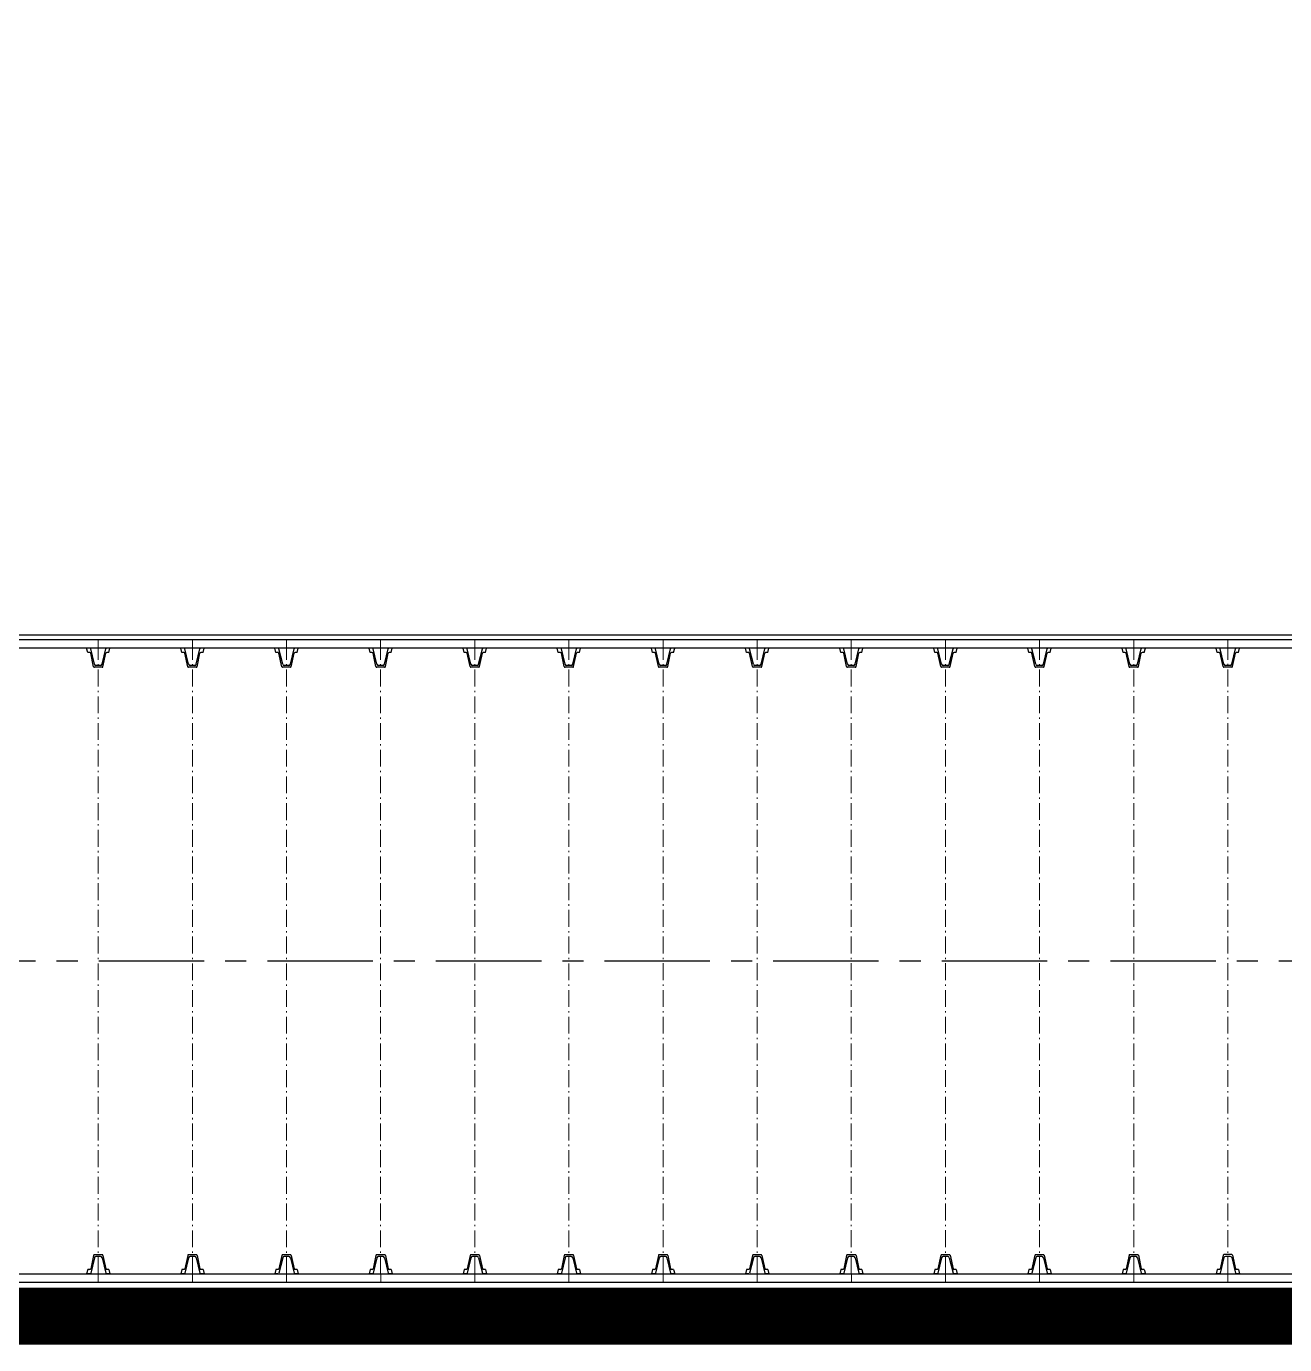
# Model space of a CAD drawing. Header units: millimetres. Extents: x 1757 to 4342, y -1901 to 53.
# Drawn here: x 2120.4 to 2209.9, y -1485.8 to -1392 of the extents above; entities that cross this region are included whole.
import ezdxf

# ---------------------------------------------------------------- set-up
doc = ezdxf.new("R2010")
doc.units = ezdxf.units.MM
doc.header["$LTSCALE"] = 0.1
doc.linetypes.add('ACAD_ISO10W100', pattern=[18, 12, -3, 0, -3])
doc.linetypes.add('осевая', pattern=[2, 1.25, -0.25, 0.25, -0.25])

msp = doc.modelspace()

# ---------------------------------------------------------------- linework, layer by layer
at = {"linetype": 'ACAD_ISO10W100', "lineweight": 15, "ltscale": 50}
for p, q in [((2132.192, -1435.3), (2132.192, -1435.295)), ((2152.291, -1435.299), (2152.291, -1435.295)), ((2172.39, -1435.298), (2172.39, -1435.294)), ((2192.489, -1435.297), (2192.489, -1435.293)), ((2125.492, -1436.225), (2125.492, -1435.625)), ((2132.192, -1436.225), (2132.192, -1435.625)), ((2138.892, -1436.225), (2138.892, -1435.625)), ((2145.591, -1436.225), (2145.591, -1435.625)), ((2152.291, -1436.225), (2152.291, -1435.625)), ((2158.991, -1436.225), (2158.991, -1435.625)), ((2165.69, -1436.224), (2165.69, -1435.624)), ((2172.39, -1436.224), (2172.39, -1435.624)), ((2179.09, -1436.224), (2179.09, -1435.624)), ((2185.789, -1436.223), (2185.789, -1435.623)), ((2192.489, -1436.223), (2192.489, -1435.623)), ((2199.189, -1436.223), (2199.189, -1435.623)), ((2205.889, -1436.222), (2205.889, -1435.622))]:
    msp.add_line(p, q, dxfattribs=at)
for p, q in [((2625.029, -1435.307), (1865.548, -1435.307)), ((2625.029, -1435.307), (1865.548, -1435.307)), ((2625.029, -1435.633), (1877.604, -1435.633)), ((2625.029, -1436.233), (1877.604, -1436.233)), ((2124.895, -1436.225), (2124.662, -1436.225)), ((2124.738, -1436.545), (2124.664, -1436.225)), ((2126.322, -1436.225), (2126.09, -1436.225)), ((2126.247, -1436.545), (2126.322, -1436.225)), ((2131.595, -1436.225), (2131.362, -1436.225)), ((2131.438, -1436.545), (2131.364, -1436.225)), ((2133.022, -1436.225), (2132.789, -1436.225)), ((2132.947, -1436.545), (2133.022, -1436.225)), ((2138.294, -1436.225), (2138.062, -1436.225)), ((2138.137, -1436.545), (2138.063, -1436.225)), ((2139.722, -1436.225), (2139.489, -1436.225)), ((2139.647, -1436.545), (2139.721, -1436.225)), ((2144.994, -1436.225), (2144.761, -1436.225)), ((2144.837, -1436.545), (2144.763, -1436.225)), ((2146.421, -1436.225), (2146.189, -1436.225)), ((2146.346, -1436.545), (2146.421, -1436.225)), ((2151.694, -1436.225), (2151.461, -1436.225)), ((2151.537, -1436.545), (2151.463, -1436.225)), ((2153.121, -1436.225), (2152.888, -1436.225)), ((2153.046, -1436.545), (2153.121, -1436.225)), ((2158.393, -1436.225), (2158.161, -1436.225)), ((2158.236, -1436.545), (2158.162, -1436.225)), ((2159.821, -1436.225), (2159.588, -1436.225)), ((2159.746, -1436.545), (2159.82, -1436.225)), ((2165.093, -1436.224), (2164.86, -1436.224)), ((2164.936, -1436.544), (2164.862, -1436.224)), ((2166.52, -1436.224), (2166.288, -1436.224)), ((2166.445, -1436.544), (2166.52, -1436.224)), ((2171.793, -1436.224), (2171.56, -1436.224)), ((2171.636, -1436.544), (2171.562, -1436.224)), ((2173.22, -1436.224), (2172.987, -1436.224)), ((2173.145, -1436.544), (2173.22, -1436.224)), ((2178.492, -1436.224), (2178.26, -1436.224)), ((2178.336, -1436.544), (2178.261, -1436.224)), ((2179.92, -1436.224), (2179.687, -1436.224)), ((2179.845, -1436.544), (2179.919, -1436.224)), ((2185.192, -1436.223), (2184.96, -1436.223)), ((2185.035, -1436.543), (2184.961, -1436.223)), ((2186.619, -1436.223), (2186.387, -1436.223)), ((2186.545, -1436.543), (2186.619, -1436.223)), ((2191.892, -1436.223), (2191.659, -1436.223)), ((2191.735, -1436.543), (2191.661, -1436.223)), ((2193.319, -1436.223), (2193.086, -1436.223)), ((2193.244, -1436.543), (2193.319, -1436.223)), ((2198.592, -1436.223), (2198.359, -1436.223)), ((2198.435, -1436.543), (2198.36, -1436.223)), ((2200.019, -1436.223), (2199.786, -1436.223)), ((2199.944, -1436.543), (2200.018, -1436.223)), ((2205.291, -1436.222), (2205.059, -1436.222)), ((2205.134, -1436.542), (2205.06, -1436.222)), ((2206.718, -1436.222), (2206.486, -1436.222)), ((2206.644, -1436.542), (2206.718, -1436.222)), ((2124.894, -1436.545), (2124.738, -1436.545)), ((2125.219, -1437.381), (2124.953, -1436.271)), ((2125.157, -1437.548), (2124.953, -1436.593)), ((2125.766, -1437.381), (2126.031, -1436.271)), ((2125.827, -1437.548), (2126.032, -1436.593)), ((2126.247, -1436.545), (2126.091, -1436.545)), ((2131.594, -1436.545), (2131.438, -1436.545)), ((2131.857, -1437.548), (2131.652, -1436.593)), ((2131.919, -1437.381), (2131.653, -1436.271)), ((2132.465, -1437.381), (2132.731, -1436.271)), ((2132.527, -1437.548), (2132.732, -1436.593)), ((2132.947, -1436.545), (2132.79, -1436.545)), ((2138.293, -1436.545), (2138.137, -1436.545)), ((2138.557, -1437.548), (2138.352, -1436.593)), ((2138.618, -1437.381), (2138.353, -1436.271)), ((2139.165, -1437.381), (2139.431, -1436.271)), ((2139.227, -1437.548), (2139.431, -1436.593)), ((2139.647, -1436.545), (2139.49, -1436.545)), ((2144.993, -1436.545), (2144.837, -1436.545)), ((2145.318, -1437.38), (2145.052, -1436.271)), ((2145.256, -1437.547), (2145.052, -1436.592)), ((2145.865, -1437.38), (2146.13, -1436.271)), ((2145.927, -1437.547), (2146.131, -1436.592)), ((2146.346, -1436.545), (2146.19, -1436.545)), ((2151.693, -1436.545), (2151.537, -1436.545)), ((2151.956, -1437.547), (2151.751, -1436.592)), ((2152.018, -1437.38), (2151.752, -1436.271)), ((2152.564, -1437.38), (2152.83, -1436.271)), ((2152.626, -1437.547), (2152.831, -1436.592)), ((2153.046, -1436.545), (2152.89, -1436.545)), ((2158.392, -1436.545), (2158.236, -1436.545)), ((2158.656, -1437.547), (2158.451, -1436.592)), ((2158.718, -1437.38), (2158.452, -1436.271)), ((2159.264, -1437.38), (2159.53, -1436.271)), ((2159.326, -1437.547), (2159.531, -1436.592)), ((2159.746, -1436.545), (2159.589, -1436.545)), ((2165.092, -1436.544), (2164.936, -1436.544)), ((2165.417, -1437.379), (2165.151, -1436.27)), ((2165.355, -1437.546), (2165.151, -1436.591)), ((2165.964, -1437.379), (2166.229, -1436.27)), ((2166.026, -1437.546), (2166.23, -1436.591)), ((2166.445, -1436.544), (2166.289, -1436.544)), ((2171.792, -1436.544), (2171.636, -1436.544)), ((2172.055, -1437.546), (2171.85, -1436.591)), ((2172.117, -1437.379), (2171.851, -1436.27)), ((2172.663, -1437.379), (2172.929, -1436.27)), ((2172.725, -1437.546), (2172.93, -1436.591)), ((2173.145, -1436.544), (2172.989, -1436.544)), ((2178.491, -1436.544), (2178.336, -1436.544)), ((2178.755, -1437.546), (2178.55, -1436.591)), ((2178.817, -1437.379), (2178.551, -1436.27)), ((2179.363, -1437.379), (2179.629, -1436.27)), ((2179.425, -1437.546), (2179.63, -1436.591)), ((2179.845, -1436.544), (2179.688, -1436.544)), ((2185.191, -1436.543), (2185.035, -1436.543)), ((2185.454, -1437.545), (2185.25, -1436.59)), ((2185.516, -1437.378), (2185.251, -1436.269)), ((2186.063, -1437.378), (2186.328, -1436.269)), ((2186.125, -1437.545), (2186.329, -1436.59)), ((2186.545, -1436.543), (2186.388, -1436.543)), ((2191.891, -1436.543), (2191.735, -1436.543)), ((2192.154, -1437.545), (2191.949, -1436.59)), ((2192.216, -1437.378), (2191.95, -1436.269)), ((2192.762, -1437.378), (2193.028, -1436.269)), ((2192.824, -1437.545), (2193.029, -1436.59)), ((2193.244, -1436.543), (2193.088, -1436.543)), ((2198.59, -1436.543), (2198.435, -1436.543)), ((2198.854, -1437.545), (2198.649, -1436.59)), ((2198.916, -1437.378), (2198.65, -1436.269)), ((2199.462, -1437.378), (2199.728, -1436.269)), ((2199.524, -1437.545), (2199.729, -1436.59)), ((2199.944, -1436.543), (2199.787, -1436.543)), ((2205.29, -1436.542), (2205.134, -1436.542)), ((2205.553, -1437.545), (2205.349, -1436.589)), ((2205.615, -1437.378), (2205.35, -1436.268)), ((2206.162, -1437.378), (2206.427, -1436.268)), ((2206.224, -1437.545), (2206.428, -1436.589)), ((2206.644, -1436.542), (2206.487, -1436.542)), ((2125.769, -1437.595), (2125.216, -1437.595)), ((2125.659, -1437.465), (2125.326, -1437.465)), ((2132.468, -1437.595), (2131.916, -1437.595)), ((2132.358, -1437.465), (2132.026, -1437.465)), ((2139.168, -1437.595), (2138.615, -1437.595)), ((2139.058, -1437.465), (2138.725, -1437.465)), ((2145.868, -1437.594), (2145.315, -1437.594)), ((2145.758, -1437.464), (2145.425, -1437.464)), ((2152.568, -1437.594), (2152.015, -1437.594)), ((2152.457, -1437.464), (2152.125, -1437.464)), ((2159.267, -1437.594), (2158.714, -1437.594)), ((2159.157, -1437.464), (2158.825, -1437.464)), ((2165.967, -1437.594), (2165.414, -1437.594)), ((2165.857, -1437.464), (2165.524, -1437.464)), ((2172.667, -1437.594), (2172.114, -1437.594)), ((2172.556, -1437.464), (2172.224, -1437.464)), ((2179.366, -1437.594), (2178.813, -1437.594)), ((2179.256, -1437.464), (2178.924, -1437.464)), ((2186.066, -1437.593), (2185.513, -1437.593)), ((2185.956, -1437.463), (2185.623, -1437.463)), ((2192.766, -1437.593), (2192.213, -1437.593)), ((2192.655, -1437.463), (2192.323, -1437.463)), ((2199.465, -1437.593), (2198.912, -1437.593)), ((2199.355, -1437.463), (2199.023, -1437.463)), ((2206.165, -1437.592), (2205.612, -1437.592)), ((2206.055, -1437.462), (2205.722, -1437.462)), ((2125.769, -1479.393), (2125.216, -1479.393)), ((2132.468, -1479.393), (2131.916, -1479.393)), ((2139.168, -1479.393), (2138.615, -1479.393)), ((2145.868, -1479.392), (2145.315, -1479.392)), ((2152.568, -1479.392), (2152.015, -1479.392)), ((2159.267, -1479.392), (2158.714, -1479.392)), ((2165.967, -1479.392), (2165.414, -1479.392)), ((2172.667, -1479.392), (2172.114, -1479.392)), ((2179.366, -1479.392), (2178.813, -1479.392)), ((2186.066, -1479.391), (2185.513, -1479.391)), ((2192.766, -1479.391), (2192.213, -1479.391)), ((2199.465, -1479.391), (2198.912, -1479.391)), ((2206.165, -1479.39), (2205.612, -1479.39)), ((2125.157, -1479.441), (2124.953, -1480.396)), ((2125.219, -1479.608), (2124.953, -1480.717)), ((2125.659, -1479.523), (2125.326, -1479.523)), ((2125.766, -1479.608), (2126.031, -1480.717)), ((2125.827, -1479.441), (2126.032, -1480.396)), ((2131.857, -1479.441), (2131.652, -1480.396)), ((2131.919, -1479.608), (2131.653, -1480.717)), ((2132.358, -1479.523), (2132.026, -1479.523)), ((2132.465, -1479.608), (2132.731, -1480.717)), ((2132.527, -1479.441), (2132.732, -1480.396)), ((2138.557, -1479.441), (2138.352, -1480.396)), ((2138.618, -1479.608), (2138.353, -1480.717)), ((2139.058, -1479.523), (2138.725, -1479.523)), ((2139.165, -1479.608), (2139.431, -1480.717)), ((2139.227, -1479.441), (2139.431, -1480.396)), ((2145.256, -1479.44), (2145.052, -1480.395)), ((2145.318, -1479.607), (2145.052, -1480.716)), ((2145.758, -1479.522), (2145.425, -1479.522)), ((2145.865, -1479.607), (2146.13, -1480.716)), ((2145.927, -1479.44), (2146.131, -1480.395)), ((2151.956, -1479.44), (2151.751, -1480.395)), ((2152.018, -1479.607), (2151.752, -1480.716)), ((2152.457, -1479.522), (2152.125, -1479.522)), ((2152.564, -1479.607), (2152.83, -1480.716)), ((2152.626, -1479.44), (2152.831, -1480.395)), ((2158.656, -1479.44), (2158.451, -1480.395)), ((2158.718, -1479.607), (2158.452, -1480.716)), ((2159.157, -1479.522), (2158.825, -1479.522)), ((2159.264, -1479.607), (2159.53, -1480.716)), ((2159.326, -1479.44), (2159.531, -1480.395)), ((2165.355, -1479.439), (2165.151, -1480.394)), ((2165.417, -1479.606), (2165.151, -1480.716)), ((2165.857, -1479.522), (2165.524, -1479.522)), ((2165.964, -1479.606), (2166.229, -1480.716)), ((2166.026, -1479.439), (2166.23, -1480.394)), ((2172.055, -1479.439), (2171.85, -1480.394)), ((2172.117, -1479.606), (2171.851, -1480.716)), ((2172.556, -1479.522), (2172.224, -1479.522)), ((2172.663, -1479.606), (2172.929, -1480.716)), ((2172.725, -1479.439), (2172.93, -1480.394)), ((2178.755, -1479.439), (2178.55, -1480.394)), ((2178.817, -1479.606), (2178.551, -1480.716)), ((2179.256, -1479.522), (2178.924, -1479.522)), ((2179.363, -1479.606), (2179.629, -1480.716)), ((2179.425, -1479.439), (2179.63, -1480.394)), ((2185.454, -1479.438), (2185.25, -1480.393)), ((2185.516, -1479.605), (2185.251, -1480.715)), ((2185.956, -1479.521), (2185.623, -1479.521)), ((2186.063, -1479.605), (2186.328, -1480.715)), ((2186.125, -1479.438), (2186.329, -1480.393)), ((2192.154, -1479.438), (2191.949, -1480.393)), ((2192.216, -1479.605), (2191.95, -1480.715)), ((2192.655, -1479.521), (2192.323, -1479.521)), ((2192.762, -1479.605), (2193.028, -1480.715)), ((2192.824, -1479.438), (2193.029, -1480.393)), ((2198.854, -1479.438), (2198.649, -1480.393)), ((2198.916, -1479.605), (2198.65, -1480.715)), ((2199.355, -1479.521), (2199.023, -1479.521)), ((2199.462, -1479.605), (2199.728, -1480.715)), ((2199.524, -1479.438), (2199.729, -1480.393)), ((2205.553, -1479.437), (2205.349, -1480.393)), ((2205.615, -1479.604), (2205.35, -1480.714)), ((2206.055, -1479.52), (2205.722, -1479.52)), ((2206.162, -1479.604), (2206.427, -1480.714)), ((2206.224, -1479.437), (2206.428, -1480.393)), ((2625.029, -1480.771), (1877.606, -1480.771)), ((2124.895, -1480.763), (2124.662, -1480.763)), ((2124.738, -1480.443), (2124.664, -1480.763)), ((2124.894, -1480.443), (2124.738, -1480.443)), ((2126.322, -1480.763), (2126.09, -1480.763)), ((2126.247, -1480.443), (2126.091, -1480.443)), ((2126.247, -1480.443), (2126.322, -1480.763)), ((2131.595, -1480.763), (2131.362, -1480.763)), ((2131.438, -1480.443), (2131.364, -1480.763)), ((2131.594, -1480.443), (2131.438, -1480.443)), ((2133.022, -1480.763), (2132.789, -1480.763)), ((2132.947, -1480.443), (2132.79, -1480.443)), ((2132.947, -1480.443), (2133.022, -1480.763)), ((2138.294, -1480.763), (2138.062, -1480.763)), ((2138.137, -1480.443), (2138.063, -1480.763)), ((2138.293, -1480.443), (2138.137, -1480.443)), ((2139.722, -1480.763), (2139.489, -1480.763)), ((2139.647, -1480.443), (2139.49, -1480.443)), ((2139.647, -1480.443), (2139.721, -1480.763)), ((2144.994, -1480.762), (2144.761, -1480.762)), ((2144.837, -1480.442), (2144.763, -1480.762)), ((2144.993, -1480.442), (2144.837, -1480.442)), ((2146.421, -1480.762), (2146.189, -1480.762)), ((2146.346, -1480.442), (2146.19, -1480.442)), ((2146.346, -1480.442), (2146.421, -1480.762)), ((2151.694, -1480.762), (2151.461, -1480.762)), ((2151.537, -1480.442), (2151.463, -1480.762)), ((2151.693, -1480.442), (2151.537, -1480.442)), ((2153.121, -1480.762), (2152.888, -1480.762)), ((2153.046, -1480.442), (2152.89, -1480.442)), ((2153.046, -1480.442), (2153.121, -1480.762)), ((2158.393, -1480.762), (2158.161, -1480.762)), ((2158.236, -1480.442), (2158.162, -1480.762)), ((2158.392, -1480.442), (2158.236, -1480.442)), ((2159.821, -1480.762), (2159.588, -1480.762)), ((2159.746, -1480.442), (2159.589, -1480.442)), ((2159.746, -1480.442), (2159.82, -1480.762)), ((2165.093, -1480.762), (2164.86, -1480.762)), ((2164.936, -1480.442), (2164.862, -1480.762)), ((2165.092, -1480.442), (2164.936, -1480.442)), ((2166.52, -1480.762), (2166.288, -1480.762)), ((2166.445, -1480.442), (2166.289, -1480.442)), ((2166.445, -1480.442), (2166.52, -1480.762)), ((2171.793, -1480.762), (2171.56, -1480.762)), ((2171.636, -1480.442), (2171.562, -1480.762)), ((2171.792, -1480.442), (2171.636, -1480.442)), ((2173.22, -1480.762), (2172.987, -1480.762)), ((2173.145, -1480.442), (2172.989, -1480.442)), ((2173.145, -1480.442), (2173.22, -1480.762)), ((2178.492, -1480.762), (2178.26, -1480.762)), ((2178.336, -1480.442), (2178.261, -1480.762)), ((2178.491, -1480.442), (2178.336, -1480.442)), ((2179.92, -1480.762), (2179.687, -1480.762)), ((2179.845, -1480.442), (2179.688, -1480.442)), ((2179.845, -1480.442), (2179.919, -1480.762)), ((2185.192, -1480.761), (2184.96, -1480.761)), ((2185.035, -1480.441), (2184.961, -1480.761)), ((2185.191, -1480.441), (2185.035, -1480.441)), ((2186.619, -1480.761), (2186.387, -1480.761)), ((2186.545, -1480.441), (2186.388, -1480.441)), ((2186.545, -1480.441), (2186.619, -1480.761)), ((2191.892, -1480.761), (2191.659, -1480.761)), ((2191.735, -1480.441), (2191.661, -1480.761)), ((2191.891, -1480.441), (2191.735, -1480.441)), ((2193.319, -1480.761), (2193.086, -1480.761)), ((2193.244, -1480.441), (2193.088, -1480.441)), ((2193.244, -1480.441), (2193.319, -1480.761)), ((2198.592, -1480.761), (2198.359, -1480.761)), ((2198.435, -1480.441), (2198.36, -1480.761)), ((2198.59, -1480.441), (2198.435, -1480.441)), ((2200.019, -1480.761), (2199.786, -1480.761)), ((2199.944, -1480.441), (2199.787, -1480.441)), ((2199.944, -1480.441), (2200.018, -1480.761)), ((2205.291, -1480.76), (2205.059, -1480.76)), ((2205.134, -1480.44), (2205.06, -1480.76)), ((2205.29, -1480.44), (2205.134, -1480.44)), ((2206.718, -1480.76), (2206.486, -1480.76)), ((2206.644, -1480.44), (2206.487, -1480.44)), ((2206.644, -1480.44), (2206.718, -1480.76)), ((2625.029, -1481.793), (1865.548, -1481.793)), ((2625.029, -1481.371), (1877.606, -1481.371))]:
    msp.add_line(p, q)
at = {"color": 7, "linetype": 'ACAD_ISO10W100', "lineweight": 0}
for p, q in [((2125.492, -1480.761), (2125.491, -1436.223)), ((2132.192, -1480.761), (2132.19, -1436.223)), ((2138.892, -1480.761), (2138.89, -1436.223)), ((2145.591, -1480.76), (2145.59, -1436.222)), ((2152.291, -1480.76), (2152.289, -1436.222)), ((2158.991, -1480.76), (2158.989, -1436.222)), ((2165.69, -1480.759), (2165.689, -1436.221)), ((2172.39, -1480.759), (2172.388, -1436.221)), ((2179.09, -1480.759), (2179.088, -1436.221)), ((2185.79, -1480.758), (2185.788, -1436.22)), ((2192.489, -1480.758), (2192.487, -1436.22)), ((2199.189, -1480.758), (2199.187, -1436.22)), ((2205.889, -1480.757), (2205.887, -1436.22))]:
    msp.add_line(p, q, dxfattribs=at)
at = {"color": 7, "linetype": 'осевая', "ltscale": 60}
msp.add_line((2625.029, -1458.499), (1865.548, -1458.499), dxfattribs=at)
at = {"color": 7, "lineweight": 15}
for p, q in [((2125.494, -1481.363), (2125.494, -1480.763)), ((2132.194, -1481.363), (2132.194, -1480.763)), ((2138.894, -1481.363), (2138.894, -1480.763)), ((2145.593, -1481.362), (2145.593, -1480.762)), ((2152.293, -1481.362), (2152.293, -1480.762)), ((2158.993, -1481.362), (2158.993, -1480.762)), ((2165.692, -1481.362), (2165.692, -1480.762)), ((2172.392, -1481.362), (2172.392, -1480.762)), ((2179.092, -1481.362), (2179.092, -1480.762)), ((2185.791, -1481.361), (2185.791, -1480.761)), ((2192.491, -1481.361), (2192.491, -1480.761)), ((2199.191, -1481.361), (2199.191, -1480.761)), ((2205.89, -1481.36), (2205.89, -1480.76))]:
    msp.add_line(p, q, dxfattribs=at)
at = {"color": 7, "linetype": 'ByBlock', "lineweight": 15}
for points in [[(1915.548, -1073.307), (1915.548, -1155.307), (1899.548, -1155.307), (1899.548, -1205.307), (1907.548, -1205.307), (1907.548, -1213.307), (1915.548, -1213.307), (1915.548, -1295.307), (1899.548, -1295.307), (1899.548, -1345.307), (1907.548, -1345.307), (1907.548, -1353.307), (1915.548, -1353.307), (1915.548, -1435.307), (2843.098, -1435.307)], [(1915.548, -1435.307), (1865.548, -1435.307), (1865.548, -1481.793), (2625.029, -1481.793)]]:
    msp.add_lwpolyline(points, dxfattribs=at)
at = {"color": 253, "linetype": 'ByBlock', "lineweight": 15, "const_width": 4}
msp.add_lwpolyline([(1915.548, -1433.307), (1863.548, -1433.307), (1863.548, -1483.793), (2625.029, -1483.793)], dxfattribs=at)
for centre, radius, start, end in [((2124.895, -1436.285), 0.06, 13.46952, 90), ((2126.09, -1436.285), 0.06, 90, 166.53048), ((2131.595, -1436.285), 0.06, 13.46952, 90), ((2132.789, -1436.285), 0.06, 90, 166.53048), ((2138.294, -1436.285), 0.06, 13.46952, 90), ((2139.489, -1436.285), 0.06, 90, 166.53048), ((2144.994, -1436.285), 0.06, 13.46952, 90), ((2146.189, -1436.285), 0.06, 90, 166.53048), ((2151.694, -1436.285), 0.06, 13.46952, 90), ((2152.888, -1436.285), 0.06, 90, 166.53048), ((2158.393, -1436.285), 0.06, 13.46952, 90), ((2159.588, -1436.285), 0.06, 90, 166.53048), ((2165.093, -1436.284), 0.06, 13.46952, 90), ((2166.288, -1436.284), 0.06, 90, 166.53048), ((2171.793, -1436.284), 0.06, 13.46952, 90), ((2172.987, -1436.284), 0.06, 90, 166.53048), ((2178.492, -1436.284), 0.06, 13.46952, 90), ((2179.687, -1436.284), 0.06, 90, 166.53048), ((2185.192, -1436.283), 0.06, 13.46952, 90), ((2186.387, -1436.283), 0.06, 90, 166.53048), ((2191.892, -1436.283), 0.06, 13.46952, 90), ((2193.086, -1436.283), 0.06, 90, 166.53048), ((2198.592, -1436.283), 0.06, 13.46952, 90), ((2199.786, -1436.283), 0.06, 90, 166.53048), ((2205.291, -1436.282), 0.06, 13.46952, 90), ((2206.486, -1436.282), 0.06, 90, 166.53048), ((2124.894, -1436.605), 0.06, 12.09476, 90), ((2126.091, -1436.605), 0.06, 90, 167.90524), ((2131.594, -1436.605), 0.06, 12.09476, 90), ((2132.79, -1436.605), 0.06, 90, 167.90524), ((2138.293, -1436.605), 0.06, 12.09476, 90), ((2139.49, -1436.605), 0.06, 90, 167.90524), ((2144.993, -1436.605), 0.06, 12.09476, 90), ((2146.19, -1436.605), 0.06, 90, 167.90524), ((2151.693, -1436.605), 0.06, 12.09476, 90), ((2152.89, -1436.605), 0.06, 90, 167.90524), ((2158.392, -1436.605), 0.06, 12.09476, 90), ((2159.589, -1436.605), 0.06, 90, 167.90524), ((2165.092, -1436.604), 0.06, 12.09476, 90), ((2166.289, -1436.604), 0.06, 90, 167.90524), ((2171.792, -1436.604), 0.06, 12.09476, 90), ((2172.989, -1436.604), 0.06, 90, 167.90524), ((2178.491, -1436.604), 0.06, 12.09476, 90), ((2179.688, -1436.604), 0.06, 90, 167.90524), ((2185.191, -1436.603), 0.06, 12.09476, 90), ((2186.388, -1436.603), 0.06, 90, 167.90524), ((2191.891, -1436.603), 0.06, 12.09476, 90), ((2193.088, -1436.603), 0.06, 90, 167.90524), ((2198.59, -1436.603), 0.06, 12.09476, 90), ((2199.787, -1436.603), 0.06, 90, 167.90524), ((2205.29, -1436.602), 0.06, 12.09476, 90), ((2206.487, -1436.602), 0.06, 90, 167.90524), ((2125.216, -1437.535), 0.06, 192.09476, 270), ((2125.326, -1437.355), 0.11, 193.46952, 270), ((2125.659, -1437.355), 0.11, 270, 346.53048), ((2125.769, -1437.535), 0.06, 270, 347.90524), ((2131.916, -1437.535), 0.06, 192.09476, 270), ((2132.026, -1437.355), 0.11, 193.46952, 270), ((2132.358, -1437.355), 0.11, 270, 346.53048), ((2132.468, -1437.535), 0.06, 270, 347.90524), ((2138.615, -1437.535), 0.06, 192.09476, 270), ((2138.725, -1437.355), 0.11, 193.46952, 270), ((2139.058, -1437.355), 0.11, 270, 346.53048), ((2139.168, -1437.535), 0.06, 270, 347.90524), ((2145.315, -1437.534), 0.06, 192.09476, 270), ((2145.425, -1437.354), 0.11, 193.46952, 270), ((2145.758, -1437.354), 0.11, 270, 346.53048), ((2145.868, -1437.534), 0.06, 270, 347.90524), ((2152.015, -1437.534), 0.06, 192.09476, 270), ((2152.125, -1437.354), 0.11, 193.46952, 270), ((2152.457, -1437.354), 0.11, 270, 346.53048), ((2152.568, -1437.534), 0.06, 270, 347.90524), ((2158.714, -1437.534), 0.06, 192.09476, 270), ((2158.825, -1437.354), 0.11, 193.46952, 270), ((2159.157, -1437.354), 0.11, 270, 346.53048), ((2159.267, -1437.534), 0.06, 270, 347.90524), ((2165.414, -1437.534), 0.06, 192.09476, 270), ((2165.524, -1437.354), 0.11, 193.46952, 270), ((2165.857, -1437.354), 0.11, 270, 346.53048), ((2165.967, -1437.534), 0.06, 270, 347.90524), ((2172.114, -1437.534), 0.06, 192.09476, 270), ((2172.224, -1437.354), 0.11, 193.46952, 270), ((2172.556, -1437.354), 0.11, 270, 346.53048), ((2172.667, -1437.534), 0.06, 270, 347.90524), ((2178.813, -1437.534), 0.06, 192.09476, 270), ((2178.924, -1437.354), 0.11, 193.46952, 270), ((2179.256, -1437.354), 0.11, 270, 346.53048), ((2179.366, -1437.534), 0.06, 270, 347.90524), ((2185.513, -1437.533), 0.06, 192.09476, 270), ((2185.623, -1437.353), 0.11, 193.46952, 270), ((2185.956, -1437.353), 0.11, 270, 346.53048), ((2186.066, -1437.533), 0.06, 270, 347.90524), ((2192.213, -1437.533), 0.06, 192.09476, 270), ((2192.323, -1437.353), 0.11, 193.46952, 270), ((2192.655, -1437.353), 0.11, 270, 346.53048), ((2192.766, -1437.533), 0.06, 270, 347.90524), ((2198.912, -1437.533), 0.06, 192.09476, 270), ((2199.023, -1437.353), 0.11, 193.46952, 270), ((2199.355, -1437.353), 0.11, 270, 346.53048), ((2199.465, -1437.533), 0.06, 270, 347.90524), ((2205.612, -1437.532), 0.06, 192.09476, 270), ((2205.722, -1437.352), 0.11, 193.46952, 270), ((2206.055, -1437.352), 0.11, 270, 346.53048), ((2206.165, -1437.532), 0.06, 270, 347.90524), ((2125.216, -1479.453), 0.06, 90, 167.90524), ((2125.769, -1479.453), 0.06, 12.09476, 90), ((2131.916, -1479.453), 0.06, 90, 167.90524), ((2132.468, -1479.453), 0.06, 12.09476, 90), ((2138.615, -1479.453), 0.06, 90, 167.90524), ((2139.168, -1479.453), 0.06, 12.09476, 90), ((2145.315, -1479.452), 0.06, 90, 167.90524), ((2145.868, -1479.452), 0.06, 12.09476, 90), ((2152.015, -1479.452), 0.06, 90, 167.90524), ((2152.568, -1479.452), 0.06, 12.09476, 90), ((2158.714, -1479.452), 0.06, 90, 167.90524), ((2159.267, -1479.452), 0.06, 12.09476, 90), ((2165.414, -1479.452), 0.06, 90, 167.90524), ((2165.967, -1479.452), 0.06, 12.09476, 90), ((2172.114, -1479.452), 0.06, 90, 167.90524), ((2172.667, -1479.452), 0.06, 12.09476, 90), ((2178.813, -1479.452), 0.06, 90, 167.90524), ((2179.366, -1479.452), 0.06, 12.09476, 90), ((2185.513, -1479.451), 0.06, 90, 167.90524), ((2186.066, -1479.451), 0.06, 12.09476, 90), ((2192.213, -1479.451), 0.06, 90, 167.90524), ((2192.766, -1479.451), 0.06, 12.09476, 90), ((2198.912, -1479.451), 0.06, 90, 167.90524), ((2199.465, -1479.451), 0.06, 12.09476, 90), ((2205.612, -1479.45), 0.06, 90, 167.90524), ((2206.165, -1479.45), 0.06, 12.09476, 90), ((2125.326, -1479.633), 0.11, 90, 166.53048), ((2125.659, -1479.633), 0.11, 13.46952, 90), ((2132.026, -1479.633), 0.11, 90, 166.53048), ((2132.358, -1479.633), 0.11, 13.46952, 90), ((2138.725, -1479.633), 0.11, 90, 166.53048), ((2139.058, -1479.633), 0.11, 13.46952, 90), ((2145.425, -1479.632), 0.11, 90, 166.53048), ((2145.758, -1479.632), 0.11, 13.46952, 90), ((2152.125, -1479.632), 0.11, 90, 166.53048), ((2152.457, -1479.632), 0.11, 13.46952, 90), ((2158.825, -1479.632), 0.11, 90, 166.53048), ((2159.157, -1479.632), 0.11, 13.46952, 90), ((2165.524, -1479.632), 0.11, 90, 166.53048), ((2165.857, -1479.632), 0.11, 13.46952, 90), ((2172.224, -1479.632), 0.11, 90, 166.53048), ((2172.556, -1479.632), 0.11, 13.46952, 90), ((2178.924, -1479.632), 0.11, 90, 166.53048), ((2179.256, -1479.632), 0.11, 13.46952, 90), ((2185.623, -1479.631), 0.11, 90, 166.53048), ((2185.956, -1479.631), 0.11, 13.46952, 90), ((2192.323, -1479.631), 0.11, 90, 166.53048), ((2192.655, -1479.631), 0.11, 13.46952, 90), ((2199.023, -1479.631), 0.11, 90, 166.53048), ((2199.355, -1479.631), 0.11, 13.46952, 90), ((2205.722, -1479.63), 0.11, 90, 166.53048), ((2206.055, -1479.63), 0.11, 13.46952, 90), ((2124.894, -1480.383), 0.06, 270, 347.90524), ((2124.895, -1480.703), 0.06, 270, 346.53048), ((2126.09, -1480.703), 0.06, 193.46952, 270), ((2126.091, -1480.383), 0.06, 192.09476, 270), ((2131.594, -1480.383), 0.06, 270, 347.90524), ((2131.595, -1480.703), 0.06, 270, 346.53048), ((2132.789, -1480.703), 0.06, 193.46952, 270), ((2132.79, -1480.383), 0.06, 192.09476, 270), ((2138.293, -1480.383), 0.06, 270, 347.90524), ((2138.294, -1480.703), 0.06, 270, 346.53048), ((2139.49, -1480.383), 0.06, 192.09476, 270), ((2139.489, -1480.703), 0.06, 193.46952, 270), ((2144.993, -1480.382), 0.06, 270, 347.90524), ((2144.994, -1480.702), 0.06, 270, 346.53048), ((2146.189, -1480.702), 0.06, 193.46952, 270), ((2146.19, -1480.382), 0.06, 192.09476, 270), ((2151.693, -1480.382), 0.06, 270, 347.90524), ((2151.694, -1480.702), 0.06, 270, 346.53048), ((2152.888, -1480.702), 0.06, 193.46952, 270), ((2152.89, -1480.382), 0.06, 192.09476, 270), ((2158.392, -1480.382), 0.06, 270, 347.90524), ((2158.393, -1480.702), 0.06, 270, 346.53048), ((2159.588, -1480.702), 0.06, 193.46952, 270), ((2159.589, -1480.382), 0.06, 192.09476, 270), ((2165.092, -1480.382), 0.06, 270, 347.90524), ((2165.093, -1480.702), 0.06, 270, 346.53048), ((2166.288, -1480.702), 0.06, 193.46952, 270), ((2166.289, -1480.382), 0.06, 192.09476, 270), ((2171.792, -1480.382), 0.06, 270, 347.90524), ((2171.793, -1480.702), 0.06, 270, 346.53048), ((2172.987, -1480.702), 0.06, 193.46952, 270), ((2172.989, -1480.382), 0.06, 192.09476, 270), ((2178.491, -1480.382), 0.06, 270, 347.90524), ((2178.492, -1480.702), 0.06, 270, 346.53048), ((2179.687, -1480.702), 0.06, 193.46952, 270), ((2179.688, -1480.382), 0.06, 192.09476, 270), ((2185.191, -1480.381), 0.06, 270, 347.90524), ((2185.192, -1480.701), 0.06, 270, 346.53048), ((2186.387, -1480.701), 0.06, 193.46952, 270), ((2186.388, -1480.381), 0.06, 192.09476, 270), ((2191.891, -1480.381), 0.06, 270, 347.90524), ((2191.892, -1480.701), 0.06, 270, 346.53048), ((2193.086, -1480.701), 0.06, 193.46952, 270), ((2193.088, -1480.381), 0.06, 192.09476, 270), ((2198.59, -1480.381), 0.06, 270, 347.90524), ((2198.592, -1480.701), 0.06, 270, 346.53048), ((2199.786, -1480.701), 0.06, 193.46952, 270), ((2199.787, -1480.381), 0.06, 192.09476, 270), ((2205.29, -1480.38), 0.06, 270, 347.90524), ((2205.291, -1480.7), 0.06, 270, 346.53048), ((2206.486, -1480.7), 0.06, 193.46952, 270), ((2206.487, -1480.38), 0.06, 192.09476, 270)]:
    msp.add_arc(centre, radius, start, end)

doc.saveas('drawing.dxf')
